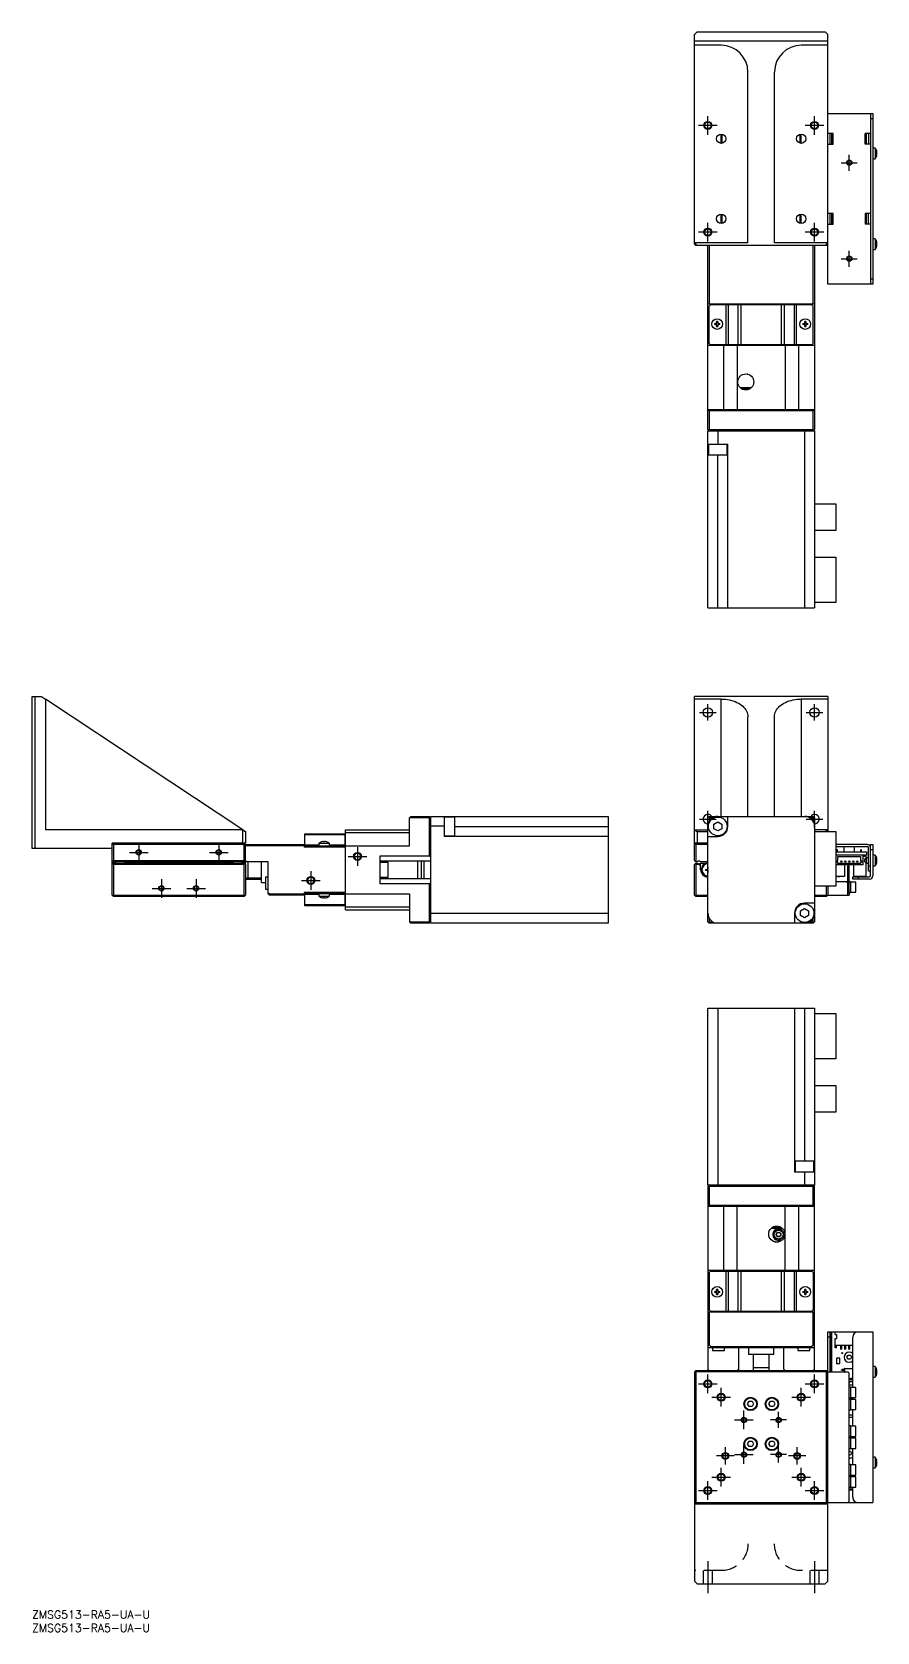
# Model space of a CAD drawing. Extents: x 0 to 663, y -8 to 592.
# Drawn here: x 0 to 317, y -8 to 592 of the extents above; entities that cross this region are included whole.
import ezdxf

# ---------------------------------------------------------------- set-up
doc = ezdxf.new("R2010")
doc.units = 0
doc.header["$LTSCALE"] = 0.5
doc.linetypes.add('CENTER', pattern=[50.8, 31.75, -6.35, 6.35, -6.35])
doc.linetypes.add('DASHED', pattern=[19.05, 12.7, -6.35])
for name, color, linetype in [('MSM_CENTER', 1, 'CENTER'), ('MSM_CONTINUOUS', 7, 'CONTINUOUS'), ('MSM_DASHED', 4, 'DASHED'), ('MSM_NARROW', 5, 'CONTINUOUS'), ('MSM_PART_NUMBER', 7, 'CONTINUOUS')]:
    doc.layers.add(name, color=color, linetype=linetype)
doc.styles.get("Standard").update_dxf_attribs({"font": 'txt.shx', "height": 1, "bigfont": 'bigfont.shx'})

# ---------------------------------------------------------------- blocks, each defined once
blk = doc.blocks.new('*U2')
at = {"layer": 'MSM_PART_NUMBER'}
blk.add_text('ZMSG513-RA5-UA-U', height=3, dxfattribs=at).set_placement((0, -3))
blk = doc.blocks.new('*U3')
at = {"layer": 'MSM_PART_NUMBER'}
blk.add_text('ZMSG513-RA5-UA-U', height=3, dxfattribs=at).set_placement((0, -8))

msp = doc.modelspace()

# ---------------------------------------------------------------- linework, layer by layer
at = {"layer": 'MSM_CENTER'}
for p, q in [((253.29, 553.32), (253.29, 560.32)), ((293.29, 553.32), (293.29, 560.32)), ((256.79, 556.82), (249.79, 556.82)), ((296.79, 556.82), (289.79, 556.82)), ((303.29, 542.82), (309.29, 542.82)), ((306.29, 539.82), (306.29, 545.82)), ((256.79, 516.82), (249.79, 516.82)), ((253.29, 513.32), (253.29, 520.32)), ((296.79, 516.82), (289.79, 516.82)), ((293.29, 513.32), (293.29, 520.32)), ((303.29, 506.82), (309.29, 506.82)), ((306.29, 503.82), (306.29, 509.82)), ((250.19, 336.75), (256.39, 336.75)), ((253.29, 333.65), (253.29, 339.85)), ((290.19, 336.75), (296.39, 336.75)), ((293.29, 333.65), (293.29, 339.85)), ((250.19, 296.75), (256.39, 296.75)), ((253.29, 293.65), (253.29, 299.85)), ((290.19, 296.75), (296.39, 296.75)), ((293.29, 293.65), (293.29, 299.85)), ((36.5, 284.25), (43.5, 284.25)), ((40, 287.75), (40, 280.75)), ((66.5, 284.25), (73.5, 284.25)), ((70, 287.75), (70, 280.75)), ((118.5, 282.75), (125.5, 282.75)), ((122, 286.25), (122, 279.25)), ((104.5, 277.25), (104.5, 270.25)), ((45, 270.75), (52, 270.75)), ((48.5, 274.25), (48.5, 267.25)), ((58, 270.75), (65, 270.75)), ((61.5, 274.25), (61.5, 267.25)), ((101, 273.75), (108, 273.75)), ((249.79, 85), (256.79, 85)), ((253.29, 81.5), (253.29, 88.5)), ((289.79, 85), (296.79, 85)), ((293.29, 81.5), (293.29, 88.5)), ((254.79, 80), (261.79, 80)), ((258.29, 76.5), (258.29, 83.5)), ((284.79, 80), (291.79, 80)), ((288.29, 76.5), (288.29, 83.5)), ((266.79, 68), (266.79, 75)), ((279.79, 68.5), (279.79, 74.5)), ((263.29, 71.5), (270.29, 71.5)), ((282.79, 71.5), (276.79, 71.5)), ((259.84, 54.75), (259.84, 61.25)), ((266.79, 55), (266.79, 62)), ((279.79, 55.5), (279.79, 61.5)), ((286.74, 54.75), (286.74, 61.25)), ((263.09, 58), (256.59, 58)), ((263.29, 58.5), (270.29, 58.5)), ((282.79, 58.5), (276.79, 58.5)), ((289.99, 58), (283.49, 58)), ((253.29, 41.5), (253.29, 48.5)), ((254.79, 50), (261.79, 50)), ((258.29, 46.5), (258.29, 53.5)), ((284.79, 50), (291.79, 50)), ((288.29, 46.5), (288.29, 53.5)), ((293.29, 41.5), (293.29, 48.5)), ((249.79, 45), (256.79, 45)), ((289.79, 45), (296.79, 45)), ((253.29, 18.5), (253.29, 6.5)), ((293.29, 18.5), (293.29, 6.5))]:
    msp.add_line(p, q, dxfattribs=at)
at = {"layer": 'MSM_CONTINUOUS'}
for p, q in [((249.29, 591.82), (248.29, 590.82)), ((248.29, 512.32), (248.29, 590.82)), ((298.29, 588.32), (248.29, 588.32)), ((249.29, 591.82), (297.29, 591.82)), ((298.29, 590.82), (297.29, 591.82)), ((298.29, 497.32), (298.29, 590.82)), ((258.29, 586.82), (248.29, 586.82)), ((298.29, 586.82), (288.29, 586.82)), ((268.29, 512.78), (268.29, 576.82)), ((278.29, 512.78), (278.29, 576.82)), ((298.29, 561.32), (315.09, 561.32)), ((314.29, 561.32), (314.29, 497.32)), ((315.09, 559.32), (314.29, 559.32)), ((315.09, 561.32), (315.09, 497.32)), ((258.29, 550.07), (258.29, 553.57)), ((258.64, 550.1), (258.64, 553.53)), ((287.94, 550.1), (287.94, 553.53)), ((288.29, 550.07), (288.29, 553.57)), ((300.29, 553.82), (298.29, 553.82)), ((299.09, 549.82), (299.09, 553.82)), ((299.59, 553.82), (299.59, 549.82)), ((299.79, 553.82), (299.79, 549.82)), ((300.29, 549.82), (300.29, 553.82)), ((312.29, 549.82), (312.29, 553.82)), ((314.29, 553.82), (312.29, 553.82)), ((312.79, 549.82), (312.79, 553.82)), ((313.49, 553.82), (313.49, 549.82)), ((298.29, 549.82), (300.29, 549.82)), ((314.29, 549.82), (312.29, 549.82)), ((315.98, 548.32), (315.09, 548.32)), ((315.98, 548.32), (315.98, 544.32)), ((316.56, 547.2), (316.56, 547.21)), ((316.56, 546.5), (316.68, 546.5)), ((316.56, 546.14), (316.56, 546.5)), ((316.68, 546.14), (316.56, 546.14)), ((315.09, 544.32), (315.98, 544.32)), ((316.56, 545.43), (316.56, 545.43)), ((258.29, 520.07), (258.29, 523.57)), ((258.64, 520.1), (258.64, 523.53)), ((287.94, 520.1), (287.94, 523.53)), ((288.29, 520.07), (288.29, 523.57)), ((300.29, 523.82), (298.29, 523.82)), ((299.09, 519.82), (299.09, 523.82)), ((299.59, 523.82), (299.59, 519.82)), ((299.79, 523.82), (299.79, 519.82)), ((300.29, 519.82), (300.29, 523.82)), ((314.29, 523.82), (312.29, 523.82)), ((312.29, 523.82), (312.29, 519.82)), ((312.79, 519.82), (312.79, 523.82)), ((313.49, 519.82), (313.49, 523.82)), ((298.29, 519.82), (300.29, 519.82)), ((314.29, 519.82), (312.29, 519.82)), ((248.29, 512.82), (248.33, 512.78)), ((248.29, 512.32), (248.79, 511.82)), ((248.33, 512.78), (249.29, 511.82)), ((268.29, 512.78), (248.33, 512.78)), ((248.54, 512.07), (248.79, 512.32)), ((297.79, 511.82), (248.79, 511.82)), ((253.29, 442.82), (253.29, 511.82)), ((253.79, 511.82), (253.79, 489.82)), ((298.25, 512.78), (278.29, 512.78)), ((292.79, 489.82), (292.79, 511.82)), ((293.29, 511.82), (293.29, 442.82)), ((297.29, 511.82), (298.25, 512.78)), ((297.79, 512.32), (298.04, 512.07)), ((298.29, 512.32), (297.79, 511.82)), ((298.25, 512.78), (298.29, 512.82)), ((315.98, 514.32), (315.09, 514.32)), ((315.09, 510.32), (315.98, 510.32)), ((315.98, 514.32), (315.98, 510.32)), ((316.56, 513.2), (316.56, 513.21)), ((316.56, 512.5), (316.68, 512.5)), ((316.56, 512.14), (316.56, 512.5)), ((316.68, 512.14), (316.56, 512.14)), ((316.56, 511.43), (316.56, 511.43)), ((314.29, 499.32), (315.09, 499.32)), ((315.09, 497.32), (298.29, 497.32)), ((293.29, 489.82), (253.29, 489.82)), ((254.29, 489.52), (253.79, 489.02)), ((253.79, 475.02), (253.79, 489.02)), ((292.29, 489.52), (254.29, 489.52)), ((259.04, 489.82), (259.04, 489.52)), ((259.54, 489.82), (259.54, 489.52)), ((260.17, 474.52), (260.17, 489.52)), ((260.87, 489.52), (260.87, 474.52)), ((264.64, 474.52), (264.64, 489.52)), ((265.04, 489.52), (265.04, 489.82)), ((265.7, 489.52), (265.7, 474.52)), ((268.49, 489.82), (268.29, 489.62)), ((278.29, 489.62), (268.29, 489.62)), ((268.29, 489.62), (268.29, 489.52)), ((278.29, 489.62), (278.09, 489.82)), ((278.29, 489.52), (278.29, 489.62)), ((280.87, 474.52), (280.87, 489.52)), ((281.54, 489.82), (281.54, 489.52)), ((281.93, 489.52), (281.93, 474.52)), ((285.7, 474.52), (285.7, 489.52)), ((286.41, 489.52), (286.41, 474.52)), ((287.04, 489.52), (287.04, 489.82)), ((287.54, 489.52), (287.54, 489.82)), ((292.79, 489.02), (292.29, 489.52)), ((292.79, 475.02), (292.79, 489.02)), ((255.86, 482.52), (256.59, 482.52)), ((256.59, 482.12), (255.86, 482.12)), ((256.59, 482.52), (256.59, 483.25)), ((256.59, 481.39), (256.59, 482.12)), ((256.99, 483.25), (256.99, 482.52)), ((256.99, 482.52), (257.72, 482.52)), ((257.72, 482.12), (256.99, 482.12)), ((256.99, 482.12), (256.99, 481.39)), ((288.86, 482.52), (289.59, 482.52)), ((289.59, 482.12), (288.86, 482.12)), ((289.59, 482.52), (289.59, 483.25)), ((289.59, 481.39), (289.59, 482.12)), ((289.99, 483.25), (289.99, 482.52)), ((289.99, 482.52), (290.72, 482.52)), ((289.99, 482.12), (289.99, 481.39)), ((290.72, 482.12), (289.99, 482.12)), ((293.29, 474.32), (253.29, 474.32)), ((253.79, 475.02), (254.29, 474.52)), ((292.29, 474.52), (254.29, 474.52)), ((259.04, 474.52), (259.04, 474.32)), ((259.29, 450.32), (259.29, 474.32)), ((262.29, 474.52), (262.29, 474.32)), ((263.29, 474.52), (263.29, 474.32)), ((264.29, 474.32), (264.29, 450.32)), ((265.41, 474.52), (265.41, 474.48)), ((265.41, 474.48), (281.17, 474.48)), ((266.01, 474.48), (266.01, 474.32)), ((266.46, 474.52), (266.46, 474.48)), ((267.05, 474.52), (267.05, 474.48)), ((268.51, 474.32), (268.51, 474.48)), ((271.01, 474.32), (271.01, 474.48)), ((275.56, 474.48), (275.56, 474.32)), ((278.06, 474.48), (278.06, 474.32)), ((279.53, 474.52), (279.53, 474.48)), ((280.11, 474.52), (280.11, 474.48)), ((280.56, 474.32), (280.56, 474.48)), ((281.17, 474.48), (281.17, 474.52)), ((282.29, 474.32), (282.29, 450.32)), ((283.29, 474.32), (283.29, 474.52)), ((284.29, 474.32), (284.29, 474.52)), ((287.29, 474.32), (287.29, 450.32)), ((287.54, 474.32), (287.54, 474.52)), ((292.29, 474.52), (292.79, 475.02)), ((268.07, 463.52), (268.07, 463.56)), ((268.25, 463.52), (268.07, 463.52)), ((269.53, 458.42), (265.45, 458.42)), ((269.15, 458.12), (265.83, 458.12)), ((253.79, 449.82), (253.29, 450.32)), ((253.29, 450.32), (293.29, 450.32)), ((293.29, 450.32), (292.79, 449.82)), ((253.79, 449.82), (253.79, 442.82)), ((292.79, 449.82), (253.79, 449.82)), ((292.79, 442.82), (292.79, 449.82)), ((253.29, 442.82), (253.79, 442.32)), ((253.29, 442.32), (293.29, 442.32)), ((253.29, 375.92), (253.29, 442.32)), ((253.54, 442.57), (253.79, 442.82)), ((253.79, 442.82), (292.79, 442.82)), ((256.99, 442.32), (256.99, 437.32)), ((289.59, 375.92), (289.59, 442.32)), ((292.79, 442.82), (293.04, 442.57)), ((293.29, 442.82), (292.79, 442.32)), ((293.29, 442.32), (293.29, 375.92)), ((253.29, 437.32), (260.78, 437.32)), ((253.52, 437.32), (253.52, 433.32)), ((253.52, 433.32), (260.52, 433.32)), ((257.08, 375.92), (257.08, 433.32)), ((260.52, 433.32), (260.52, 437.32)), ((260.78, 375.92), (260.78, 437.32)), ((293.29, 414.92), (301.29, 414.92)), ((301.29, 414.92), (301.29, 404.92)), ((301.29, 404.92), (293.29, 404.92)), ((293.29, 394.92), (301.29, 394.92)), ((301.29, 394.92), (301.29, 377.92)), ((301.29, 377.92), (293.29, 377.92)), ((253.29, 375.92), (293.29, 375.92)), ((0, 285.75), (0, 342.75)), ((0, 342.75), (3.5, 342.75)), ((1, 342.75), (1, 285.75)), ((3.5, 342.75), (5, 341.76)), ((298.29, 342.75), (248.29, 342.75)), ((248.29, 281.25), (248.29, 342.75)), ((298.29, 342.75), (298.29, 292.05)), ((5, 341.76), (5, 292.75)), ((15, 335.14), (5, 341.76)), ((258.29, 341.76), (248.29, 341.76)), ((258.29, 341.76), (259.07, 341.74)), ((258.29, 297.75), (258.29, 341.76)), ((259.07, 341.74), (259.85, 341.68)), ((259.85, 341.68), (260.62, 341.58)), ((260.62, 341.58), (261.38, 341.44)), ((261.38, 341.44), (262.11, 341.26)), ((262.11, 341.26), (262.83, 341.04)), ((262.83, 341.04), (263.51, 340.79)), ((263.51, 340.79), (264.16, 340.5)), ((264.16, 340.5), (264.78, 340.17)), ((264.78, 340.17), (265.36, 339.82)), ((265.36, 339.82), (265.89, 339.44)), ((265.89, 339.44), (266.38, 339.03)), ((266.38, 339.03), (266.81, 338.6)), ((266.81, 338.6), (267.2, 338.15)), ((267.2, 338.15), (267.53, 337.67)), ((267.53, 337.67), (267.8, 337.19)), ((267.8, 337.19), (268.01, 336.69)), ((268.01, 336.69), (268.16, 336.18)), ((268.16, 336.18), (268.26, 335.66)), ((278.32, 335.66), (278.41, 336.18)), ((278.41, 336.18), (278.56, 336.69)), ((278.56, 336.69), (278.78, 337.19)), ((278.78, 337.19), (279.05, 337.67)), ((279.05, 337.67), (279.38, 338.15)), ((279.38, 338.15), (279.76, 338.6)), ((279.76, 338.6), (280.2, 339.03)), ((280.2, 339.03), (280.68, 339.44)), ((280.68, 339.44), (281.22, 339.82)), ((281.22, 339.82), (281.79, 340.17)), ((281.79, 340.17), (282.41, 340.5)), ((282.41, 340.5), (283.06, 340.79)), ((283.06, 340.79), (283.75, 341.04)), ((283.75, 341.04), (284.46, 341.26)), ((284.46, 341.26), (285.2, 341.44)), ((285.2, 341.44), (285.95, 341.58)), ((285.95, 341.58), (286.72, 341.68)), ((286.72, 341.68), (287.5, 341.74)), ((287.5, 341.74), (288.29, 341.76)), ((298.29, 341.76), (288.29, 341.76)), ((288.29, 341.76), (288.29, 297.75)), ((79.04, 292.75), (15, 335.14)), ((268.26, 335.66), (268.29, 335.14)), ((268.29, 297.75), (268.29, 335.14)), ((278.29, 335.14), (278.32, 335.66)), ((278.29, 297.75), (278.29, 335.14)), ((142, 297.75), (141.5, 297.25)), ((149, 297.25), (141.5, 297.25)), ((141.5, 286.75), (141.5, 297.25)), ((142, 297.75), (149, 297.75)), ((149.5, 297.25), (149, 297.75)), ((149, 297.25), (149.25, 297.5)), ((149, 283), (149, 297.25)), ((149.5, 257.75), (149.5, 297.75)), ((149.5, 297.75), (215.9, 297.75)), ((154.5, 294.05), (149.5, 294.05)), ((154.5, 297.75), (154.5, 290.27)), ((158.5, 297.52), (154.5, 297.52)), ((158.5, 290.52), (158.5, 297.52)), ((158.5, 293.97), (215.9, 293.97)), ((215.9, 297.75), (215.9, 257.75)), ((253.29, 297.25), (253.79, 297.75)), ((253.29, 258.25), (253.29, 297.25)), ((253.54, 297.5), (253.79, 297.25)), ((253.79, 297.75), (292.79, 297.75)), ((253.79, 297.25), (253.79, 295.91)), ((255.13, 297.25), (253.79, 297.25)), ((255.52, 294.88), (257.02, 295.75)), ((255.52, 293.15), (255.52, 294.88)), ((257.02, 295.75), (258.52, 294.88)), ((258.52, 294.88), (258.52, 293.15)), ((260.78, 293.97), (260.78, 297.75)), ((292.79, 297.25), (291.44, 297.25)), ((292.79, 297.75), (293.29, 297.25)), ((293.04, 297.5), (292.79, 297.25)), ((292.79, 295.91), (292.79, 297.25)), ((293.29, 297.25), (293.29, 258.25)), ((79.04, 292.75), (5, 292.75)), ((79, 287.75), (79, 292.75)), ((79.04, 292.75), (80, 292.12)), ((80, 292.12), (80, 287.75)), ((102.3, 286.25), (102.3, 291.25)), ((102.3, 291.25), (117.3, 291.25)), ((117.3, 290.81), (102.3, 290.81)), ((108.57, 288.21), (108.55, 288.21)), ((109.3, 288.21), (109.3, 288.34)), ((109.7, 288.21), (109.3, 288.21)), ((109.7, 288.34), (109.7, 288.21)), ((110.45, 288.21), (110.43, 288.21)), ((117.3, 291.25), (117.3, 286.25)), ((117.5, 262.75), (117.5, 292.75)), ((117.5, 292.75), (141.5, 292.75)), ((117.5, 291.75), (141.5, 291.75)), ((154.5, 290.52), (158.5, 290.52)), ((215.9, 290.27), (154.5, 290.27)), ((248.29, 292.75), (253.29, 292.75)), ((248.33, 292.75), (249.29, 292.12)), ((249.29, 292.12), (249.29, 287.75)), ((249.29, 292.12), (253.29, 292.12)), ((253.29, 290.27), (257.08, 290.27)), ((257.02, 292.29), (255.52, 293.15)), ((258.52, 293.15), (257.02, 292.29)), ((298.29, 292.75), (293.29, 292.75)), ((293.29, 292.12), (297.29, 292.12)), ((293.29, 292.05), (301.29, 292.05)), ((297.29, 292.12), (298.25, 292.75)), ((297.29, 292.05), (297.29, 292.12)), ((301.29, 292.05), (301.29, 271.55)), ((30, 285.75), (0, 285.75)), ((80, 287.75), (30, 287.75)), ((30.5, 287.75), (30, 287.25)), ((30, 280.05), (30, 287.75)), ((30.25, 287.5), (30.5, 287.25)), ((30.5, 287.25), (30.5, 281.25)), ((79.5, 287.25), (30.5, 287.25)), ((80, 287.25), (79.5, 287.75)), ((79.5, 287.25), (79.75, 287.5)), ((79.5, 281.25), (79.5, 287.25)), ((80, 280.05), (80, 287.25)), ((80, 287.25), (102, 287.25)), ((102, 286.75), (80, 286.75)), ((102, 287.25), (102, 286.25)), ((117.5, 286.25), (102, 286.25)), ((102.3, 287.05), (107.5, 287.05)), ((102.3, 286.75), (117.3, 286.75)), ((102.8, 286.75), (102.8, 286.25)), ((111.5, 287.65), (107.5, 287.65)), ((107.5, 287.65), (107.5, 286.75)), ((111.5, 286.75), (111.5, 287.65)), ((111.5, 287.05), (117.3, 287.05)), ((116.8, 286.25), (116.8, 286.75)), ((117.5, 286.75), (141.5, 286.75)), ((130.5, 283), (149, 283)), ((130.5, 272.5), (130.5, 283)), ((149.5, 282.5), (149, 283)), ((253.29, 287.75), (248.29, 287.75)), ((248.29, 287.25), (248.79, 287.75)), ((248.79, 287.25), (248.54, 287.5)), ((248.79, 287.25), (248.79, 280.75)), ((253.29, 287.25), (248.79, 287.25)), ((313.09, 287.25), (301.29, 287.25)), ((301.29, 286.45), (313.09, 286.45)), ((301.29, 284.45), (312.79, 284.45)), ((312.79, 283.25), (301.29, 283.25)), ((301.66, 284.45), (301.66, 285.25)), ((301.91, 285.25), (301.66, 285.25)), ((301.91, 284.45), (301.91, 285.25)), ((302.04, 281.1), (302.04, 282.75)), ((302.04, 282.75), (310.54, 282.75)), ((304.29, 286.45), (304.29, 284.45)), ((308.29, 284.45), (308.29, 286.45)), ((310.54, 282.75), (310.54, 281.1)), ((310.66, 284.45), (310.66, 285.25)), ((310.91, 285.25), (310.66, 285.25)), ((310.91, 284.45), (310.91, 285.25)), ((311.54, 279.55), (311.54, 283.25)), ((311.99, 282.7), (311.54, 282.7)), ((311.99, 283.25), (311.99, 282.7)), ((312.39, 282.05), (312.09, 281.75)), ((312.59, 282.25), (312.39, 282.05)), ((312.54, 283.25), (312.54, 282.2)), ((312.59, 282.25), (312.59, 280.25)), ((313.49, 282.25), (312.59, 282.25)), ((312.79, 284.45), (312.79, 283.25)), ((313.49, 277.25), (313.49, 286.05)), ((314.29, 275.55), (314.29, 287.25)), ((314.29, 287.25), (315.09, 287.25)), ((315.09, 285.25), (314.29, 285.25)), ((315.09, 287.25), (315.09, 275.45)), ((315.98, 283.25), (315.09, 283.25)), ((315.98, 283.25), (315.98, 279.25)), ((316.56, 282.14), (316.56, 282.14)), ((30.5, 281.25), (30, 280.75)), ((88.5, 280.75), (30, 280.75)), ((30, 280.55), (31.4, 280.55)), ((30.5, 280.25), (30, 279.75)), ((30.1, 279.95), (30, 280.05)), ((30, 268.25), (30, 279.75)), ((30.1, 279.85), (30.1, 280.05)), ((30.5, 279.75), (30.25, 280)), ((31.1, 280.35), (30.4, 280.35)), ((30.4, 280.35), (30.4, 280.15)), ((30.5, 281.25), (79.5, 281.25)), ((30.5, 280.25), (79.5, 280.25)), ((79.5, 279.75), (30.5, 279.75)), ((30.5, 279.75), (30.5, 268.25)), ((31.1, 280.25), (31.1, 280.35)), ((31.4, 280.25), (31.4, 280.55)), ((75.5, 280.37), (34.5, 280.37)), ((34.5, 280.25), (34.5, 280.37)), ((75.5, 280.25), (75.5, 280.37)), ((78.6, 280.25), (78.6, 280.55)), ((80, 280.55), (78.6, 280.55)), ((79.6, 280.35), (78.9, 280.35)), ((78.9, 280.35), (78.9, 280.25)), ((80, 280.75), (79.5, 281.25)), ((79.5, 280.25), (80, 279.75)), ((79.75, 280), (79.5, 279.75)), ((79.5, 268.25), (79.5, 279.75)), ((79.6, 280.15), (79.6, 280.35)), ((80, 280.05), (79.9, 279.95)), ((79.9, 280.05), (79.9, 279.85)), ((80.5, 280.75), (80, 281.25)), ((80, 279.75), (80, 268.25)), ((81, 274.75), (81, 280.75)), ((86, 273), (86, 280.75)), ((88.5, 268.75), (88.5, 280.75)), ((149.5, 281), (130.5, 281)), ((133.5, 280.5), (130.5, 280.5)), ((133.5, 275), (133.5, 280.5)), ((144.5, 281), (144.5, 274.5)), ((146, 274.5), (146, 281)), ((147, 274.5), (147, 281)), ((248.79, 280.75), (248.29, 281.25)), ((248.79, 280.25), (248.29, 279.75)), ((248.29, 268.25), (248.29, 279.75)), ((248.79, 279.75), (248.54, 280)), ((249.23, 280.75), (248.79, 280.75)), ((248.79, 280.25), (249.23, 280.25)), ((248.79, 279.75), (248.79, 268.25)), ((249.99, 279.75), (248.79, 279.75)), ((250.59, 280.18), (249.99, 279.75)), ((249.99, 279.75), (250.59, 279.15)), ((253.29, 280.75), (250.55, 280.75)), ((250.55, 280.25), (252.67, 280.25)), ((250.59, 277.75), (250.59, 280.25)), ((252.39, 277.9), (252.39, 277.61)), ((252.39, 277.9), (253.18, 277.9)), ((252.39, 277.61), (253.18, 277.61)), ((252.92, 277.9), (252.92, 277.61)), ((253.29, 278.75), (253.24, 278.75)), ((253.24, 278.75), (253.24, 277.96)), ((253.24, 278.22), (253.29, 278.22)), ((253.24, 277.55), (253.24, 276.75)), ((253.24, 277.28), (253.29, 277.29)), ((253.29, 276.75), (253.24, 276.75)), ((311.54, 279.55), (301.29, 279.55)), ((301.54, 280.6), (301.54, 281.1)), ((301.54, 281.1), (302.04, 281.1)), ((302.04, 280.6), (301.54, 280.6)), ((302.04, 280.05), (302.04, 280.6)), ((310.54, 280.05), (302.04, 280.05)), ((304.54, 279.55), (304.54, 275.25)), ((305.79, 268.25), (305.79, 279.25)), ((305.79, 279.25), (306.29, 279.25)), ((306.29, 269.25), (306.29, 279.25)), ((308.04, 275.25), (308.04, 279.55)), ((310.54, 281.1), (311.04, 281.1)), ((310.54, 280.6), (310.54, 280.05)), ((311.04, 280.6), (310.54, 280.6)), ((311.04, 281.1), (311.04, 280.6)), ((312.09, 280.75), (312.09, 281.75)), ((312.09, 280.75), (312.39, 280.45)), ((312.39, 280.45), (312.59, 280.25)), ((312.54, 280.3), (312.54, 275.25)), ((312.59, 280.25), (313.49, 280.25)), ((313.49, 279.25), (314.29, 279.25)), ((314.29, 277.25), (313.49, 277.25)), ((315.09, 279.25), (315.98, 279.25)), ((316.56, 281.07), (316.56, 281.43)), ((316.56, 281.43), (316.68, 281.43)), ((316.68, 281.07), (316.56, 281.07)), ((316.56, 280.37), (316.56, 280.37)), ((80, 274.75), (86, 274.75)), ((80, 274.25), (86, 274.25)), ((86, 273), (87.5, 273)), ((87.5, 275), (87.5, 270.5)), ((88.5, 275), (87.5, 275)), ((87.5, 270.5), (88.5, 270.5)), ((130.5, 275), (133.5, 275)), ((130.5, 274.5), (149.5, 274.5)), ((149, 272.5), (130.5, 272.5)), ((149, 272.5), (149.5, 273)), ((149, 258.25), (149, 272.5)), ((301.29, 271.55), (293.29, 271.55)), ((297.79, 268.25), (297.79, 271.55)), ((298.29, 271.55), (298.29, 268.25)), ((301.29, 275.35), (303.54, 275.35)), ((306.79, 273.25), (301.29, 273.25)), ((301.84, 275.35), (301.84, 275.25)), ((301.84, 275.25), (302.74, 275.25)), ((302.21, 275.35), (302.21, 275.25)), ((302.36, 275.35), (302.36, 275.25)), ((302.74, 275.35), (302.74, 275.25)), ((303.54, 275.25), (303.54, 275.35)), ((304.54, 275.25), (303.54, 275.25)), ((305.29, 273.25), (305.79, 272.75)), ((306.79, 273.25), (306.79, 269.25)), ((308.79, 273.15), (306.79, 273.15)), ((307.59, 274.25), (307.59, 275.05)), ((307.59, 275.05), (313.79, 275.05)), ((313.89, 274.25), (307.59, 274.25)), ((312.54, 275.25), (308.04, 275.25)), ((308.79, 269.35), (308.79, 273.15)), ((309.59, 275.05), (309.59, 274.25)), ((30, 268.25), (30.5, 267.75)), ((30.25, 268), (30.5, 268.25)), ((30.5, 268.25), (79.5, 268.25)), ((79.5, 267.75), (30.5, 267.75)), ((79.5, 268.25), (79.75, 268)), ((79.5, 267.75), (80, 268.25)), ((88.5, 269.06), (89.11, 268.75)), ((89, 268.25), (88.5, 268.75)), ((102, 268.25), (89, 268.25)), ((89.11, 268.75), (102, 268.75)), ((89.11, 268.75), (89.61, 268.25)), ((117.5, 269.25), (102, 269.25)), ((102, 269.25), (102, 268.25)), ((102.3, 264.25), (102.3, 269.25)), ((117.3, 268.75), (102.3, 268.75)), ((107.5, 268.46), (102.3, 268.46)), ((102.3, 264.69), (117.3, 264.69)), ((117.3, 264.25), (102.3, 264.25)), ((102.8, 269.25), (102.8, 268.75)), ((107.5, 268.75), (107.5, 267.86)), ((107.5, 267.86), (111.5, 267.86)), ((108.55, 267.3), (108.57, 267.3)), ((109.3, 267.3), (109.7, 267.3)), ((109.3, 267.17), (109.3, 267.3)), ((109.7, 267.3), (109.7, 267.17)), ((110.43, 267.3), (110.45, 267.3)), ((111.5, 267.86), (111.5, 268.75)), ((117.3, 268.46), (111.5, 268.46)), ((116.8, 268.75), (116.8, 269.25)), ((117.3, 269.25), (117.3, 264.25)), ((117.5, 268.75), (141.5, 268.75)), ((141.5, 268.75), (141.5, 258.25)), ((248.29, 268.25), (248.79, 267.75)), ((248.54, 268), (248.79, 268.25)), ((248.79, 268.25), (253.29, 268.25)), ((253.29, 267.75), (248.79, 267.75)), ((293.29, 265.24), (289.5, 265.24)), ((293.29, 268.25), (297.79, 268.25)), ((297.79, 267.75), (293.29, 267.75)), ((298.29, 268.25), (297.79, 267.75)), ((297.79, 268.25), (298.04, 268)), ((298.29, 268.25), (306.29, 268.25)), ((305.79, 269.25), (306.79, 269.25)), ((306.29, 269.25), (306.29, 268.25)), ((306.79, 269.35), (308.79, 269.35)), ((141.5, 263.75), (117.5, 263.75)), ((117.5, 262.75), (141.5, 262.75)), ((141.5, 258.25), (142, 257.75)), ((141.5, 258.25), (149, 258.25)), ((149.25, 258), (149, 258.25)), ((149, 257.75), (149.5, 258.25)), ((149.5, 261.45), (215.9, 261.45)), ((253.79, 257.75), (253.29, 258.25)), ((253.79, 258.25), (253.54, 258)), ((253.79, 259.6), (253.79, 258.25)), ((253.79, 258.25), (255.13, 258.25)), ((285.8, 261.54), (285.8, 257.75)), ((288.05, 262.36), (289.55, 263.22)), ((288.05, 260.62), (288.05, 262.36)), ((289.55, 259.76), (288.05, 260.62)), ((289.55, 263.22), (291.05, 262.36)), ((291.05, 260.62), (289.55, 259.76)), ((291.05, 262.36), (291.05, 260.62)), ((291.44, 258.25), (292.79, 258.25)), ((292.79, 258.25), (292.79, 259.6)), ((293.29, 258.25), (292.79, 257.75)), ((293.04, 258), (292.79, 258.25)), ((149, 257.75), (142, 257.75)), ((215.9, 257.75), (149.5, 257.75)), ((292.79, 257.75), (253.79, 257.75)), ((253.29, 159.5), (253.29, 225.9)), ((253.29, 225.9), (293.29, 225.9)), ((256.99, 225.9), (256.99, 159.5)), ((285.8, 225.9), (285.8, 164.5)), ((289.5, 225.9), (289.5, 168.5)), ((293.29, 225.9), (293.29, 159.5)), ((293.29, 223.9), (301.29, 223.9)), ((301.29, 223.9), (301.29, 206.9)), ((301.29, 206.9), (293.29, 206.9)), ((293.29, 196.9), (301.29, 196.9)), ((301.29, 196.9), (301.29, 186.9)), ((301.29, 186.9), (293.29, 186.9)), ((293.05, 168.5), (286.05, 168.5)), ((286.05, 168.5), (286.05, 164.5)), ((293.05, 164.5), (293.05, 168.5)), ((285.8, 164.5), (293.29, 164.5)), ((289.59, 159.5), (289.59, 164.5)), ((293.29, 159.5), (253.29, 159.5)), ((253.79, 159.5), (253.29, 159)), ((253.29, 159), (253.29, 90)), ((253.79, 159), (253.54, 159.25)), ((292.79, 159), (253.79, 159)), ((253.79, 159), (253.79, 152)), ((293.29, 159), (292.79, 159.5)), ((293.04, 159.25), (292.79, 159)), ((292.79, 152), (292.79, 159)), ((293.29, 90), (293.29, 159)), ((253.29, 151.5), (253.79, 152)), ((293.29, 151.5), (253.29, 151.5)), ((253.79, 152), (292.79, 152)), ((259.29, 127.5), (259.29, 151.5)), ((264.29, 127.5), (264.29, 151.5)), ((282.29, 127.5), (282.29, 151.5)), ((287.29, 151.5), (287.29, 127.5)), ((292.79, 152), (293.29, 151.5)), ((277.05, 143.4), (281.13, 143.4)), ((277.43, 143.7), (280.75, 143.7)), ((278.32, 138.3), (279.85, 138.3)), ((278.92, 141), (279.35, 141.75)), ((279.35, 140.25), (278.92, 141)), ((279.35, 141.75), (280.22, 141.75)), ((280.22, 140.25), (279.35, 140.25)), ((279.79, 143.2), (281.32, 143.2)), ((280.89, 138.8), (279.79, 138.8)), ((280.22, 141.75), (280.65, 141)), ((280.65, 141), (280.22, 140.25)), ((293.29, 127.5), (253.29, 127.5)), ((254.29, 127.3), (253.79, 126.8)), ((253.79, 126.8), (253.79, 112.8)), ((254.29, 127.3), (292.29, 127.3)), ((260.17, 112.3), (260.17, 127.3)), ((260.87, 127.3), (260.87, 112.3)), ((263.29, 127.5), (263.29, 127.3)), ((264.64, 112.3), (264.64, 127.3)), ((281.17, 127.33), (265.41, 127.33)), ((265.41, 127.33), (265.41, 127.3)), ((265.7, 127.3), (265.7, 112.3)), ((266.01, 127.5), (266.01, 127.33)), ((266.46, 127.3), (266.46, 127.33)), ((267.05, 127.3), (267.05, 127.33)), ((268.51, 127.5), (268.51, 127.33)), ((271.01, 127.33), (271.01, 127.5)), ((275.56, 127.5), (275.56, 127.33)), ((278.06, 127.33), (278.06, 127.5)), ((279.53, 127.3), (279.53, 127.33)), ((280.11, 127.3), (280.11, 127.33)), ((280.56, 127.33), (280.56, 127.5)), ((280.87, 112.3), (280.87, 127.3)), ((281.17, 127.3), (281.17, 127.33)), ((281.93, 127.3), (281.93, 112.3)), ((283.29, 127.3), (283.29, 127.5)), ((285.7, 112.3), (285.7, 127.3)), ((286.41, 127.3), (286.41, 112.3)), ((292.79, 126.8), (292.29, 127.3)), ((292.79, 126.8), (292.79, 112.8)), ((256.59, 119.7), (256.59, 120.43)), ((256.99, 120.43), (256.99, 119.7)), ((289.59, 119.7), (289.59, 120.43)), ((289.99, 120.43), (289.99, 119.7)), ((255.86, 119.7), (256.59, 119.7)), ((256.59, 119.3), (255.86, 119.3)), ((256.59, 118.57), (256.59, 119.3)), ((256.99, 119.7), (257.72, 119.7)), ((256.99, 119.3), (256.99, 118.57)), ((257.72, 119.3), (256.99, 119.3)), ((288.86, 119.7), (289.59, 119.7)), ((289.59, 119.3), (288.86, 119.3)), ((289.59, 118.57), (289.59, 119.3)), ((289.99, 119.7), (290.72, 119.7)), ((290.72, 119.3), (289.99, 119.3)), ((289.99, 119.3), (289.99, 118.57)), ((253.29, 112), (293.29, 112)), ((253.79, 112.8), (254.29, 112.3)), ((253.79, 112), (253.79, 99.61)), ((254.29, 112.3), (292.29, 112.3)), ((263.29, 112.3), (263.29, 112)), ((265.04, 112), (265.04, 112.3)), ((268.29, 112.3), (268.29, 112.2)), ((268.29, 112.2), (278.29, 112.2)), ((268.29, 112.2), (268.49, 112)), ((278.09, 112), (278.29, 112.2)), ((278.29, 112.2), (278.29, 112.3)), ((281.54, 112.3), (281.54, 112)), ((283.29, 112), (283.29, 112.3)), ((292.29, 112.3), (292.79, 112.8)), ((292.79, 99.61), (292.79, 112)), ((298.29, 11), (298.29, 104.5)), ((298.29, 104.5), (315.09, 104.5)), ((299.09, 102.5), (298.29, 102.5)), ((299.09, 89.5), (299.09, 104.5)), ((299.49, 104.5), (299.49, 89.5)), ((299.79, 89.5), (299.79, 104.5)), ((301.04, 103.5), (301.04, 104.5)), ((301.04, 103.5), (301.54, 103.5)), ((301.04, 102), (301.54, 102)), ((301.04, 98.5), (301.04, 102)), ((301.54, 103.5), (301.54, 102)), ((307.59, 83.65), (307.59, 102.5)), ((315.09, 104.5), (315.09, 40.5)), ((253.29, 99.11), (253.79, 99.61)), ((293.29, 98.5), (253.29, 98.5)), ((253.79, 99.61), (254.4, 99)), ((254.4, 99), (253.9, 98.5)), ((254.4, 99), (292.17, 99)), ((255.04, 98.5), (255.04, 97.5)), ((255.04, 97.5), (259.54, 97.5)), ((259.54, 97.5), (259.54, 98.5)), ((264.8, 98.5), (264.8, 90.5)), ((268.54, 98.5), (268.54, 96)), ((278.04, 96), (268.54, 96)), ((270.29, 96), (270.29, 90)), ((276.29, 90), (276.29, 96)), ((278.04, 96), (278.04, 98.5)), ((281.77, 90.5), (281.77, 98.5)), ((287.04, 98.5), (287.04, 97.5)), ((287.04, 97.5), (291.54, 97.5)), ((291.54, 97.5), (291.54, 98.5)), ((292.17, 99), (292.79, 99.61)), ((292.67, 98.5), (292.17, 99)), ((292.79, 99.61), (293.29, 99.11)), ((301.04, 99.5), (307.59, 99.5)), ((301.54, 98.5), (301.04, 98.5)), ((301.54, 98.5), (301.54, 99.5)), ((303.04, 99.5), (303.04, 98)), ((303.54, 98), (303.04, 98)), ((303.54, 98), (303.54, 99.5)), ((304.54, 99.5), (304.54, 98)), ((305.04, 98), (304.54, 98)), ((305.04, 98), (305.04, 99.5)), ((306.04, 99.5), (306.04, 98)), ((306.54, 98), (306.04, 98)), ((306.54, 98), (306.54, 99.5)), ((307.54, 99.5), (307.54, 98)), ((307.59, 98), (307.54, 98)), ((248.29, 89.5), (248.79, 90)), ((248.79, 90), (297.79, 90)), ((253.79, 90), (253.29, 90.5)), ((264.8, 90.5), (264.3, 90)), ((264.98, 90), (264.8, 90.5)), ((276.29, 91), (270.29, 91)), ((281.77, 90.5), (281.59, 90)), ((282.27, 90), (281.77, 90.5)), ((293.29, 90.5), (292.79, 90)), ((297.79, 90), (298.29, 89.5)), ((301.53, 94.7), (301.53, 92.7)), ((302.78, 94.7), (301.53, 94.7)), ((301.53, 92.7), (302.78, 92.7)), ((302.78, 92.7), (302.78, 94.7)), ((303.29, 90.31), (303.29, 90.11)), ((303.29, 90.31), (303.54, 90.31)), ((303.54, 90.11), (303.29, 90.11)), ((303.54, 90.31), (303.6, 90.42)), ((303.6, 90), (303.54, 90.11)), ((304.34, 90.42), (303.6, 90.42)), ((304.34, 90), (303.6, 90)), ((303.8, 90), (303.8, 90.42)), ((303.9, 90), (303.9, 90.42)), ((304.23, 90.42), (304.23, 90)), ((307.59, 90.66), (304.34, 90.66)), ((304.34, 89.5), (304.34, 90.66)), ((304.44, 90.75), (307.59, 90.75)), ((304.44, 90.75), (304.44, 89.5)), ((305.42, 95), (305.85, 95.75)), ((305.85, 94.25), (305.42, 95)), ((305.85, 95.75), (306.72, 95.75)), ((306.72, 94.25), (305.85, 94.25)), ((306.72, 95.75), (307.15, 95)), ((307.15, 95), (306.72, 94.25)), ((315.98, 91.5), (315.09, 91.5)), ((315.98, 91.5), (315.98, 87.5)), ((316.56, 90.39), (316.56, 90.39)), ((248.29, 89.5), (248.29, 11)), ((248.79, 89.5), (248.54, 89.75)), ((297.79, 89.5), (248.79, 89.5)), ((248.79, 89.5), (248.79, 40.5)), ((298.04, 89.75), (297.79, 89.5)), ((297.79, 40.5), (297.79, 89.5)), ((298.29, 89.5), (305.79, 89.5)), ((306.29, 89), (305.79, 89.5)), ((306.29, 41), (306.29, 89)), ((306.29, 85.95), (307.59, 85.95)), ((307.59, 85.85), (306.29, 85.85)), ((307.59, 84.5), (306.29, 84.5)), ((315.09, 87.5), (315.98, 87.5)), ((316.56, 89.68), (316.68, 89.68)), ((316.56, 89.32), (316.56, 89.68)), ((316.68, 89.32), (316.56, 89.32)), ((316.56, 88.61), (316.56, 88.61)), ((268.13, 77.5), (268.71, 78.5)), ((268.71, 78.5), (269.86, 78.5)), ((269.86, 78.5), (270.44, 77.5)), ((276.13, 77.5), (276.71, 78.5)), ((276.71, 78.5), (277.86, 78.5)), ((277.86, 78.5), (278.44, 77.5)), ((306.79, 83.75), (306.29, 83.75)), ((306.29, 79.75), (306.79, 79.75)), ((307.59, 79.5), (306.29, 79.5)), ((306.79, 79.25), (306.29, 79.25)), ((306.79, 83.75), (306.79, 79.75)), ((308.79, 83.65), (306.79, 83.65)), ((306.79, 79.85), (308.79, 79.85)), ((306.79, 79.25), (306.79, 75.25)), ((308.79, 79.15), (306.79, 79.15)), ((307.59, 79.15), (307.59, 79.85)), ((308.79, 79.85), (308.79, 83.65)), ((308.79, 75.35), (308.79, 79.15)), ((266.79, 70.7), (266.79, 72.3)), ((268.71, 76.5), (268.13, 77.5)), ((269.86, 76.5), (268.71, 76.5)), ((270.44, 77.5), (269.86, 76.5)), ((276.71, 76.5), (276.13, 77.5)), ((277.86, 76.5), (276.71, 76.5)), ((278.44, 77.5), (277.86, 76.5)), ((279.54, 70.74), (279.54, 72.26)), ((306.29, 75.25), (306.79, 75.25)), ((306.29, 73.37), (307.59, 73.37)), ((307.59, 72.44), (306.29, 72.44)), ((306.79, 75.35), (308.79, 75.35)), ((307.59, 69.15), (307.59, 75.35)), ((306.79, 69.25), (306.29, 69.25)), ((306.79, 69.25), (306.79, 65.25)), ((306.79, 69.25), (307.59, 69.25)), ((308.79, 69.15), (306.79, 69.15)), ((308.79, 65.35), (308.79, 69.15)), ((268.13, 62.5), (268.71, 63.5)), ((268.71, 61.5), (268.13, 62.5)), ((268.71, 63.5), (269.86, 63.5)), ((269.86, 61.5), (268.71, 61.5)), ((269.86, 63.5), (270.44, 62.5)), ((270.44, 62.5), (269.86, 61.5)), ((276.13, 62.5), (276.71, 63.5)), ((276.71, 61.5), (276.13, 62.5)), ((276.71, 63.5), (277.86, 63.5)), ((277.86, 61.5), (276.71, 61.5)), ((277.86, 63.5), (278.44, 62.5)), ((278.44, 62.5), (277.86, 61.5)), ((306.29, 65.25), (306.79, 65.25)), ((306.79, 64.75), (306.29, 64.75)), ((306.29, 60.75), (306.79, 60.75)), ((306.79, 65.35), (308.79, 65.35)), ((306.79, 64.75), (306.79, 60.75)), ((308.79, 64.65), (306.79, 64.65)), ((306.79, 60.85), (308.79, 60.85)), ((307.59, 64.65), (307.59, 65.35)), ((307.59, 54.65), (307.59, 60.85)), ((308.79, 60.85), (308.79, 64.65)), ((306.29, 59.75), (306.72, 59.75)), ((306.72, 58.25), (306.29, 58.25)), ((306.79, 54.75), (306.29, 54.75)), ((306.72, 59.75), (307.15, 59)), ((307.15, 59), (306.72, 58.25)), ((306.79, 54.75), (306.79, 50.75)), ((307.59, 54.67), (306.79, 54.67)), ((308.79, 54.65), (306.79, 54.65)), ((308.79, 50.85), (308.79, 54.65)), ((315.98, 57.5), (315.09, 57.5)), ((315.98, 57.5), (315.98, 53.5)), ((316.56, 56.39), (316.56, 56.39)), ((316.56, 55.68), (316.68, 55.68)), ((316.56, 55.32), (316.56, 55.68)), ((316.68, 55.32), (316.56, 55.32)), ((316.56, 54.61), (316.56, 54.61)), ((306.29, 50.75), (306.79, 50.75)), ((307.59, 50.5), (306.29, 50.5)), ((306.79, 50.25), (306.29, 50.25)), ((306.79, 50.85), (308.79, 50.85)), ((306.79, 50.25), (306.79, 46.25)), ((308.79, 50.15), (306.79, 50.15)), ((307.59, 50.15), (307.59, 50.85)), ((308.79, 46.35), (308.79, 50.15)), ((315.09, 53.5), (315.98, 53.5)), ((306.29, 46.25), (306.79, 46.25)), ((307.59, 45.5), (306.29, 45.5)), ((307.59, 45.2), (306.29, 45.2)), ((306.79, 46.35), (308.79, 46.35)), ((307.59, 42.5), (307.59, 46.35)), ((248.79, 40), (248.29, 40.5)), ((248.29, 40), (298.29, 40)), ((248.54, 40.25), (248.79, 40.5)), ((248.79, 40.5), (297.79, 40.5)), ((297.79, 40.5), (298.04, 40.25)), ((298.29, 40.5), (297.79, 40)), ((298.29, 40.5), (315.09, 40.5)), ((305.79, 40.5), (306.29, 41)), ((248.29, 11), (249.29, 10)), ((249.29, 10), (297.29, 10)), ((297.29, 10), (298.29, 11))]:
    msp.add_line(p, q, dxfattribs=at)
for centre, radius in [((253.29, 556.82), 1.23), ((293.29, 556.82), 1.23), ((258.29, 551.82), 1.75), ((288.29, 551.82), 1.75), ((306.29, 542.82), 0.783), ((258.29, 521.82), 1.75), ((288.29, 521.82), 1.75), ((253.29, 516.82), 1.23), ((293.29, 516.82), 1.23), ((306.29, 506.82), 0.783), ((256.79, 482.32), 2), ((289.79, 482.32), 2), ((267.49, 460.62), 3), ((253.29, 336.75), 1.75), ((293.29, 336.75), 1.75), ((257.02, 294.02), 3.5), ((303.29, 280.85), 0.25), ((304.79, 280.85), 0.25), ((306.29, 280.85), 0.25), ((307.79, 280.85), 0.25), ((309.29, 280.85), 0.25), ((289.55, 261.49), 3.5), ((279.09, 141.2), 3), ((279.79, 141), 1.9), ((279.79, 141), 1.67), ((279.79, 141), 0.9), ((256.79, 119.5), 2), ((289.79, 119.5), 2), ((303.59, 96.56), 0.2), ((253.29, 85), 1.23), ((293.29, 85), 1.23), ((306.99, 86.85), 0.35), ((258.29, 80), 1.23), ((269.29, 77.5), 2.5), ((269.29, 77.5), 2.25), ((277.29, 77.5), 2.5), ((277.29, 77.5), 2.25), ((288.29, 80), 1.23), ((266.79, 71.5), 0.783), ((279.79, 71.5), 0.783), ((269.29, 62.5), 2.5), ((269.29, 62.5), 2.25), ((277.29, 62.5), 2.5), ((277.29, 62.5), 2.25), ((259.84, 58), 1.01), ((266.79, 58.5), 0.783), ((279.79, 58.5), 0.783), ((286.74, 58), 1.01), ((258.29, 50), 1.23), ((288.29, 50), 1.23), ((253.29, 45), 1.23), ((293.29, 45), 1.23)]:
    msp.add_circle(centre, radius, dxfattribs=at)
at = {"layer": 'MSM_CONTINUOUS', "extrusion": (0, 0, -1)}
for centre, radius in [((-40, 284.25), 0.783), ((-70, 284.25), 0.783), ((-122, 282.75), 1.23), ((-48.5, 270.75), 0.783), ((-61.5, 270.75), 0.783), ((-104.5, 273.75), 1.23)]:
    msp.add_circle(centre, radius, dxfattribs=at)
at = {"layer": 'MSM_CONTINUOUS'}
for centre, radius, start, end in [((258.29, 576.82), 10, 0, 90), ((288.29, 576.82), 10, 90, 180), ((313.49, 546.32), 3.2, 16.12253, 38.68219), ((313.49, 546.32), 3.19, 3.22971, 16.10671), ((313.49, 546.32), 3.19, 343.89329, 356.77029), ((313.49, 546.32), 3.2, 321.31781, 343.87747), ((313.49, 512.32), 3.2, 16.12253, 38.68219), ((313.49, 512.32), 3.2, 321.31781, 343.87747), ((313.49, 512.32), 3.19, 3.22971, 16.10671), ((313.49, 512.32), 3.19, 343.89329, 356.77029), ((256.79, 482.32), 0.95, 167.8468, 192.1532), ((256.79, 482.32), 0.435, 152.63352, 207.36648), ((256.79, 482.32), 0.95, 77.8468, 102.1532), ((256.79, 482.32), 0.435, 62.63352, 117.36648), ((256.79, 482.32), 0.435, 242.63352, 297.36648), ((256.79, 482.32), 0.95, 257.8468, 282.1532), ((256.79, 482.32), 0.435, 332.63352, 27.36648), ((256.79, 482.32), 0.95, 347.8468, 12.1532), ((289.79, 482.32), 0.95, 167.8468, 192.1532), ((289.79, 482.32), 0.435, 152.63352, 207.36648), ((289.79, 482.32), 0.95, 77.8468, 102.1532), ((289.79, 482.32), 0.435, 62.63352, 117.36648), ((289.79, 482.32), 0.435, 242.63352, 297.36648), ((289.79, 482.32), 0.95, 257.8468, 282.1532), ((289.79, 482.32), 0.435, 332.63352, 27.36648), ((289.79, 482.32), 0.95, 347.8468, 12.1532), ((253.29, 296.75), 1.75, 34.84991, 270), ((256.99, 294.05), 3.7, 90, 180), ((257.08, 293.97), 3.7, 270, 0), ((289.59, 294.05), 3.7, 0, 90), ((293.29, 296.75), 1.75, 270, 145.15009), ((109.5, 285.15), 3.2, 107.27, 128.68219), ((109.5, 285.15), 3.19, 93.59035, 106.90526), ((109.5, 285.15), 3.19, 73.09474, 86.40965), ((109.5, 285.15), 3.2, 51.31781, 72.73), ((313.09, 286.05), 1.2, 0, 90), ((313.09, 286.05), 0.4, 0, 90), ((313.49, 281.25), 3.2, 16.12253, 38.68219), ((313.49, 281.25), 3.19, 3.22971, 16.10671), ((30.4, 280.05), 0.3, 90, 180), ((31.1, 280.05), 0.3, 41.81031, 90), ((78.9, 280.05), 0.3, 90, 138.18969), ((79.6, 280.05), 0.3, 0, 90), ((249.89, 280), 1, 48.59038, 131.40962), ((249.89, 281), 1, 228.59038, 311.40962), ((253.39, 277.75), 2.8, 180, 267.95329), ((253.39, 277.75), 2.6, 92.20423, 267.79578), ((253.39, 277.75), 2.3, 92.49191, 267.50809), ((253.18, 277.96), 0.06, 270, 0), ((253.18, 277.55), 0.06, 0, 90), ((313.49, 281.25), 3.2, 321.31781, 343.87747), ((313.49, 281.25), 3.19, 343.89329, 356.77029), ((313.79, 275.55), 0.5, 270, 0), ((313.89, 275.45), 1.2, 270, 0), ((109.5, 270.35), 3.2, 231.31781, 252.72999), ((109.5, 270.35), 3.19, 253.09474, 266.40965), ((109.5, 270.35), 3.19, 273.59035, 286.90526), ((109.5, 270.35), 3.2, 287.27001, 308.68219), ((289.5, 261.54), 3.7, 90, 180), ((256.99, 261.45), 3.7, 180, 270), ((289.59, 261.45), 3.7, 270, 0), ((279.79, 141), 2.2, 90.0004, 269.9996), ((256.79, 119.5), 0.95, 77.8468, 102.1532), ((289.79, 119.5), 0.95, 77.8468, 102.1532), ((256.79, 119.5), 0.95, 167.8468, 192.1532), ((256.79, 119.5), 0.435, 152.63352, 207.36648), ((256.79, 119.5), 0.435, 62.63352, 117.36648), ((256.79, 119.5), 0.435, 242.63352, 297.36648), ((256.79, 119.5), 0.95, 257.8468, 282.1532), ((256.79, 119.5), 0.435, 332.63352, 27.36648), ((256.79, 119.5), 0.95, 347.8468, 12.1532), ((289.79, 119.5), 0.95, 167.8468, 192.1532), ((289.79, 119.5), 0.435, 152.63352, 207.36648), ((289.79, 119.5), 0.435, 62.63352, 117.36648), ((289.79, 119.5), 0.435, 242.63352, 297.36648), ((289.79, 119.5), 0.95, 257.8468, 282.1532), ((289.79, 119.5), 0.435, 332.63352, 27.36648), ((289.79, 119.5), 0.95, 347.8468, 12.1532), ((309.59, 102.5), 2, 90, 180), ((306.29, 95), 1.9, 46.82645, 313.17357), ((304.44, 90.66), 0.1, 90, 180), ((313.49, 89.5), 3.2, 16.12253, 38.68219), ((313.49, 89.5), 3.19, 3.22971, 16.10671), ((306.29, 85.61), 0.2, 270, 90), ((313.49, 89.5), 3.2, 321.31781, 343.87747), ((313.49, 89.5), 3.19, 343.89329, 356.77029), ((306.29, 59), 1.9, 46.82645, 74.74248), ((306.29, 59), 1.9, 270, 313.17355), ((313.49, 55.5), 3.2, 16.12253, 38.68219), ((313.49, 55.5), 3.2, 321.31781, 343.87747), ((313.49, 55.5), 3.19, 3.22971, 16.10671), ((313.49, 55.5), 3.19, 343.89329, 356.77029), ((309.59, 42.5), 2, 180, 270)]:
    msp.add_arc(centre, radius, start, end, dxfattribs=at)
at = {"layer": 'MSM_DASHED'}
for p, q in [((258.29, 15), (248.29, 15)), ((251.54, 15), (251.54, 10)), ((255.04, 10), (255.04, 15)), ((298.29, 15), (288.29, 15)), ((291.54, 15), (291.54, 10)), ((295.04, 10), (295.04, 15))]:
    msp.add_line(p, q, dxfattribs=at)
at = {"layer": 'MSM_DASHED', "extrusion": (0, 0, -1)}
for centre, start, end in [((-258.29, 25), 180, 270), ((-288.29, 25), 270, 0)]:
    msp.add_arc(centre, 10, start, end, dxfattribs=at)
at = {"layer": 'MSM_NARROW'}
for centre, radius in [((253.29, 556.82), 1.5), ((293.29, 556.82), 1.5), ((306.29, 542.82), 1), ((253.29, 516.82), 1.5), ((293.29, 516.82), 1.5), ((306.29, 506.82), 1), ((40, 284.25), 1), ((70, 284.25), 1), ((122, 282.75), 1.5), ((48.5, 270.75), 1), ((61.5, 270.75), 1), ((104.5, 273.75), 1.5), ((253.29, 85), 1.5), ((293.29, 85), 1.5), ((258.29, 80), 1.5), ((288.29, 80), 1.5), ((266.79, 71.5), 1), ((279.79, 71.5), 1), ((259.84, 58), 1.25), ((266.79, 58.5), 1), ((279.79, 58.5), 1), ((286.74, 58), 1.25), ((258.29, 50), 1.5), ((288.29, 50), 1.5), ((253.29, 45), 1.5), ((293.29, 45), 1.5)]:
    msp.add_circle(centre, radius, dxfattribs=at)

# ---------------------------------------------------------------- block references
at = {"layer": 'MSM_CONTINUOUS'}
for name in ['*U2', '*U3']:
    msp.add_blockref(name, (0, 0), dxfattribs=at)

doc.saveas('drawing.dxf')
